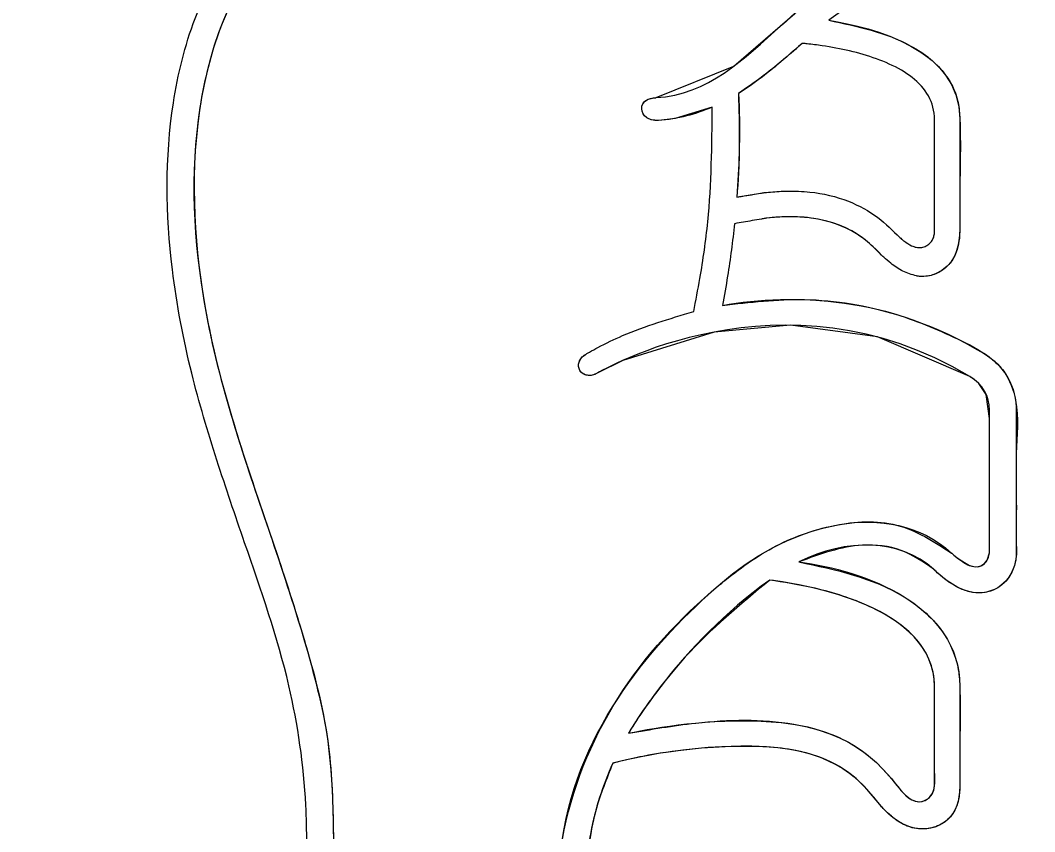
# Model space of a CAD drawing. Extents: x 3571 to 9666, y -561 to 1991.
# Drawn here: x 3913.99 to 3926.39, y 1229.73 to 1239.64 of the extents above; entities that cross this region are included whole.
import ezdxf

# ---------------------------------------------------------------- set-up
doc = ezdxf.new("R2010")
doc.units = 0
doc.header["$LTSCALE"] = 20
doc.header["$MEASUREMENT"] = 0
doc.layers.get('0').update_dxf_attribs({"linetype": 'CONTINUOUS'})
doc.layers.get('DEFPOINTS').update_dxf_attribs({"linetype": 'CONTINUOUS'})
doc.styles.get("Standard").update_dxf_attribs({"font": 'NanumGothic.ttf'})
doc.dimstyles.get("Standard").update_dxf_attribs({"dimtxt": 2.7, "dimasz": 2.5, "dimexe": 1.5, "dimexo": 1.5, "dimgap": 1.5, "dimtad": 1, "dimdec": 0, "dimlfac": 10, "dimzin": 0, "dimdsep": 46, "dimtxsty": 'Standard', "dimcen": 0, "dimclrt": 2, "dimadec": 0, "dimazin": 0, "dimtfac": 1, "dimtdec": 0, "dimtmove": 0, "dimatfit": 3, "dimfxl": 0, "dimtolj": 1, "dimtzin": 0, "dimarcsym": 0})

# ---------------------------------------------------------------- blocks, each defined once
blk = doc.blocks.new('*D76')
at = {"color": 3, "lineweight": -2}
for p, q in [((3747.644020404356, 1211.914533178565), (3747.644020404356, 1542.245189912639)), ((4406.505126480247, 1212.370837736129), (4406.505126480247, 1542.245189912639)), ((3767.644020404356, 1537.245189912639), (4386.505126480247, 1537.245189912639))]:
    blk.add_line(p, q, dxfattribs=at)
at = {"color": 3}
for points in [[(3767.644020404356, 1540.578523245972), (3767.644020404356, 1533.911856579306), (3747.644020404356, 1537.245189912639)], [(4386.505126480247, 1540.578523245972), (4386.505126480247, 1533.911856579306), (4406.505126480247, 1537.245189912639)]]:
    blk.add_solid(points, dxfattribs=at)
at = {"layer": 'DEFPOINTS', "color": 0}
for p in [(4406.505126480247, 1537.245189912639), (4406.505126480247, 1210.870837736129), (3747.644020404356, 1210.414533178565)]:
    blk.add_point(p, dxfattribs=at)
at = {"color": 2, "insert": (4077.074573442302, 1563.575662015643), "char_height": 30, "attachment_point": 5}
blk.add_mtext('\\A1;660', dxfattribs=at)

msp = doc.modelspace()

# ---------------------------------------------------------------- linework, layer by layer
at = {"color": 7, "linetype": 'Continuous', "lineweight": 15, "flags": 128}
for points in [[(3924.258829836039, 1239.921087286446), (3923.870952610163, 1239.637983850214)], [(3922.446431402353, 1238.578099644753), (3921.991945985941, 1238.439518845651), (3921.795042041926, 1238.414943105552), (3921.701403144983, 1238.421874008152), (3921.648295406489, 1238.445836937997), (3921.609939817576, 1238.483305907819), (3921.593667749552, 1238.51471196768), (3921.585621122507, 1238.550506419513), (3921.586872820048, 1238.58710180876), (3921.597899679331, 1238.617835453722), (3921.625168804316, 1238.649913928482), (3921.663583997874, 1238.672573006722), (3921.715380434183, 1238.687787092301), (3921.739848140864, 1238.691363370988), (3921.750755790858, 1238.692372924659), (3921.755583767084, 1238.692710063431), (3921.757699731974, 1238.692838585946), (3921.75865340629, 1238.69289074001), (3921.759070638804, 1238.692913091752), (3921.759249452738, 1238.692922404978), (3921.759309057383, 1238.692927992913), (3921.759368662028, 1238.692929855558), (3921.759368662028, 1238.692929855558), (3922.711314443735, 1239.079624301764), (3923.454614166407, 1239.721866211864)], [(3925.369651798395, 1233.130901939246), (3925.369651798395, 1233.13089262602), (3925.369681600718, 1233.130872136924), (3925.369741205363, 1233.130806944343), (3925.369979623942, 1233.130602053377), (3925.370665077357, 1233.129957578155), (3925.372810844568, 1233.12795895991), (3925.379456762461, 1233.121925852272), (3925.399305109171, 1233.104593939158), (3925.454886440424, 1233.060182890865), (3925.588281635431, 1232.980366683576), (3925.639839653162, 1232.964658997032), (3925.686718706278, 1232.963425925943), (3925.726624015955, 1232.973290494654), (3925.773652080683, 1233.003109580848), (3925.806166414408, 1233.044994882318), (3925.831468586115, 1233.132986239168), (3925.831617597727, 1233.314359447929), (3925.831617597727, 1233.614686763856), (3925.831617597727, 1234.153609610173), (3925.831617597727, 1234.773676729772), (3925.793887857584, 1235.06853531954), (3925.7027225534, 1235.200486964557), (3925.644578222422, 1235.250623784038), (3925.615401748804, 1235.27117062268), (3925.60187149444, 1235.279919466946), (3925.595762018351, 1235.283713675115), (3925.593050007014, 1235.285371429297), (3925.591857914118, 1235.286099723551), (3925.591321472315, 1235.286418235871), (3925.591112856058, 1235.286559796903), (3925.590993646769, 1235.286621264192), (3925.590904239802, 1235.286669692966), (3924.463065151362, 1235.769495255324), (3923.402042869715, 1235.913254207942), (3922.468574527888, 1235.829446352097), (3921.355010751871, 1235.484251639816), (3921.04020882049, 1235.327614358637)]]:
    msp.add_lwpolyline(points, dxfattribs=at)
at = {"color": 7, "linetype": 'Continuous', "lineweight": 15}
for points, knots in [([(3894.333483461523, 1401.771498731348), (3906.100800176704, 1402.710273644794), (3929.637627985008, 1404.587998535145), (3965.022014940247, 1406.204906782159), (4000.488316770339, 1406.986271830019), (4036.020057840222, 1406.943545190302), (4071.601185491569, 1406.217497426328), (4107.106534020561, 1404.856868279352), (4141.525938819135, 1402.900089570855), (4176.846203248509, 1400.300650150142), (4212.119984328167, 1397.118195817607), (4239.543456099376, 1394.031404288787), (4259.205482714928, 1391.798278538801), (4271.111517033072, 1390.469549494946), (4282.986612298795, 1388.885817145555), (4294.767147709943, 1386.85282632145), (4306.389273230716, 1384.1603644946), (4317.509320375479, 1380.653817137772), (4328.047312709044, 1376.316700434521), (4338.087287379853, 1371.298115783778), (4347.785592252178, 1365.470736867026), (4356.509595441663, 1359.300749363168), (4364.180421933665, 1352.93708768679), (4370.843403899433, 1346.390371529629), (4376.972844275178, 1339.220982865615), (4382.468946628096, 1331.550806473951), (4387.245850285808, 1323.513261226413), (4391.334842316153, 1315.099874610348), (4394.740763639971, 1306.284128969045), (4397.780776058573, 1295.551376011048), (4400.310509995652, 1283.033799112028), (4402.525290781048, 1268.824322675389), (4404.520395074886, 1252.062960187624), (4406.175207034343, 1232.745456728909), (4406.395153332183, 1218.162377362616), (4406.505126480248, 1210.870837736129)], [0, 0, 0, 0, 0.05594798814554944, 0.1119064095133983, 0.1678565730170969, 0.2240775631192873, 0.2803045796373706, 0.3365276722032826, 0.3924781421976674, 0.4484287037257266, 0.504379159687246, 0.5603296878137058, 0.5792189555221166, 0.598169364341877, 0.6171109322072589, 0.635994449754098, 0.6548108335217194, 0.6736105404917128, 0.6911818055379307, 0.7087531597317314, 0.7267379366455554, 0.7447227926196957, 0.7593043046402114, 0.773883531233038, 0.7888859671251504, 0.8038884185140639, 0.8184755101760713, 0.8330626011716221, 0.8480826492400164, 0.8631027327200007, 0.8857470321039616, 0.9084122592657224, 0.9310742653205699, 0.9655371329281496, 1, 1, 1, 1]), ([(3946.526675012281, 1315.066784519725), (3945.113114202672, 1314.992531386296), (3943.699665344364, 1314.915987825614), (3941.686001701957, 1314.803668713149), (3941.085348137727, 1314.769750105891), (3939.885308424038, 1314.701156517583), (3939.284359198908, 1314.666391526407), (3937.484247131739, 1314.561011611809), (3936.283661990252, 1314.48907036815), (3932.683012029025, 1314.268338969477), (3930.282773134415, 1314.114557959441), (3923.084433508251, 1313.633493086381), (3918.28704028482, 1313.286268946738), (3912.292090430987, 1312.819356909207), (3911.093823433503, 1312.723959876526), (3909.295883871608, 1312.579941789596), (3908.697153336279, 1312.522458272322), (3907.502380268583, 1312.38462376173), (3906.906642884409, 1312.305048391641), (3903.933904906102, 1311.852836196054), (3901.58274553778, 1311.318339078989), (3896.981382368605, 1309.915134979435), (3894.730259393429, 1309.04590002041), (3891.467032007735, 1307.505621237902), (3890.397650874896, 1306.952732981275), (3888.825050721447, 1306.065979835135), (3888.306490013405, 1305.761074653546), (3887.280131059029, 1305.132307365547), (3886.773162083999, 1304.808945731585), (3884.266228027016, 1303.145553769147), (3882.356519316992, 1301.668667827185), (3878.770550977759, 1298.45543571097), (3877.093253862586, 1296.718147006246), (3874.006215448848, 1293.01933397277), (3872.596752758865, 1291.058364516682), (3870.073839170735, 1286.952011868135), (3868.961123371948, 1284.807918618724), (3867.054798171737, 1280.379237641067), (3866.26209833067, 1278.096818358706), (3865.012576080313, 1273.439228348677), (3864.556187760405, 1271.065269095217), (3864.202096821391, 1268.072146226477), (3864.142114555216, 1267.472156701876), (3864.043508611045, 1266.270650322501), (3863.994800795648, 1265.669551248289), (3863.899207944211, 1264.468232678493), (3863.852096785966, 1263.866309208771), (3863.782810989724, 1262.965601212146), (3863.759843033882, 1262.664430824817), (3863.714438913135, 1262.063799898558), (3863.691923162005, 1261.763314720568), (3863.49093954057, 1259.056924905895), (3863.325179078282, 1256.652585716277), (3862.865767287563, 1249.432100721494), (3862.61054586219, 1244.616890686786), (3861.997724197157, 1230.16198332241), (3861.793194655094, 1220.516022947511), (3861.793315745221, 1210.870830229494)], [0.7121402015328443, 0.7121402015328443, 0.7121402015328443, 0.7121402015328443, 0.719640964897955, 0.719640964897955, 0.722826863024114, 0.722826863024114, 0.726012761150274, 0.726012761150274, 0.732384557402593, 0.732384557402593, 0.74512814990723, 0.74512814990723, 0.770615334916508, 0.770615334916508, 0.776987131168828, 0.776987131168828, 0.780173029294986, 0.780173029294986, 0.783358927421147, 0.783358927421147, 0.796102519925785, 0.796102519925785, 0.808846112430423, 0.808846112430423, 0.815217908682742, 0.815217908682742, 0.8184038068089029, 0.8184038068089029, 0.821589704935062, 0.821589704935062, 0.8343332974397001, 0.8343332974397001, 0.847076889944339, 0.847076889944339, 0.859820482448977, 0.859820482448977, 0.872564074953615, 0.872564074953615, 0.885307667458255, 0.885307667458255, 0.898051259962892, 0.898051259962892, 0.901237158089052, 0.901237158089052, 0.9044230562152109, 0.9044230562152109, 0.907608954341371, 0.907608954341371, 0.9092019034044511, 0.9092019034044511, 0.91079485246753, 0.91079485246753, 0.92353844497217, 0.92353844497217, 0.949025629981445, 0.949025629981445, 1, 1, 1, 1]), ([(3922.44643259025, 1238.578099252912), (3922.24619828297, 1238.491474026266), (3922.029193081944, 1238.430836367606), (3921.785710036944, 1238.414285151904), (3921.669381179534, 1238.406377480085), (3921.589084173065, 1238.467524698888), (3921.58095283064, 1238.650456795177), (3921.669381179534, 1238.688164246757), (3921.759381695898, 1238.692930434166), (3922.391037819958, 1238.726381258515), (3922.832671355543, 1239.166641233907), (3923.293155143239, 1239.578313521993), (3923.615821273073, 1239.866776889224), (3923.951239148199, 1240.166907821525), (3924.374495712049, 1240.366828690457), (3924.610386093715, 1240.478249077277), (3924.874654722604, 1240.482835118693), (3925.346780792293, 1240.309075105247), (3925.491620329281, 1240.07926347457), (3925.668478213294, 1240.078658259135), (3925.789430745681, 1240.078244354261), (3925.831612084525, 1240.159773979312), (3925.831612084525, 1240.264233811467), (3925.831612084525, 1240.828826465096), (3925.831612084525, 1241.393419118725), (3925.831612083333, 1241.958011772343), (3925.831612083311, 1241.967693517159), (3925.829070995424, 1242.181199161579), (3925.441307648012, 1242.532795629125), (3925.106906190687, 1242.603624490915), (3924.641670660058, 1242.551620210195), (3923.895844377912, 1242.468251342605), (3923.150301919113, 1242.382305529503), (3922.404759460303, 1242.296359716401)], [0, 0, 0, 0, 0.05632535769449, 0.05632535769449, 0.05632535769449, 0.11265071538898, 0.11265071538898, 0.16897607308346, 0.16897607308346, 0.16897607308346, 0.22530143077795, 0.22530143077795, 0.22530143077795, 0.28162678847244, 0.28162678847244, 0.28162678847244, 0.33795214616693, 0.33795214616693, 0.39427750386142, 0.39427750386142, 0.39427750386142, 0.45060286155591, 0.45060286155591, 0.45060286155591, 0.6378283505323801, 0.6378283505323801, 0.6378283505323801, 0.69415370822687, 0.69415370822687, 0.7504790659213599, 0.7504790659213599, 0.7504790659213599, 1, 1, 1, 1]), ([(3918.646039251471, 1226.457191518518), (3918.475542029781, 1226.566089438809), (3918.132270399683, 1226.785339736472), (3917.817314592881, 1227.25428051434), (3917.631891105642, 1227.730315219912), (3917.530739201939, 1228.205724505684), (3917.499855578208, 1228.672485090361), (3917.492902348777, 1229.293619604792), (3917.501181505766, 1230.229107772709), (3917.298898463676, 1231.639675355259), (3916.814788749194, 1233.015475643052), (3916.385315874315, 1234.275767975545), (3916.053340886676, 1235.380497765785), (3915.776089062652, 1236.832811341108), (3915.753874398484, 1238.316889294201), (3916.090269021217, 1239.681080859945), (3916.581432000865, 1240.62520508815), (3917.18972637078, 1241.280828299106), (3917.933023524252, 1241.815055910672), (3918.871023565829, 1242.241526731546), (3919.692559179988, 1242.371543493889), (3920.125456337119, 1242.44005408046)], [0, 0, 0, 0, 0.0317128156637065, 0.06384919249542788, 0.08698497202222553, 0.1122656103171267, 0.140208008623605, 0.1607010621389536, 0.2103423989533904, 0.2878210156010486, 0.3840635567504816, 0.4400401268886943, 0.4982019776003795, 0.5659956779694338, 0.6731977235465596, 0.7291530202733512, 0.7863544880682896, 0.8393481891431374, 0.8687780713514247, 0.9308543672525575, 1, 1, 1, 1]), ([(3918.646039251471, 1226.457191518518), (3918.475542029781, 1226.566089438809), (3918.132270399683, 1226.785339736472), (3917.817314592881, 1227.25428051434), (3917.631891105642, 1227.730315219912), (3917.530739201939, 1228.205724505684), (3917.499855578208, 1228.672485090361), (3917.492902348777, 1229.293619604792), (3917.501181505766, 1230.229107772709), (3917.298898463676, 1231.639675355259), (3916.814788749194, 1233.015475643052), (3916.385315874315, 1234.275767975545), (3916.053340886676, 1235.380497765785), (3915.776089062652, 1236.832811341108), (3915.753874398484, 1238.316889294201), (3916.090269021217, 1239.681080859945), (3916.581432000865, 1240.62520508815), (3917.18972637078, 1241.280828299106), (3917.933023524252, 1241.815055910672), (3918.871023565829, 1242.241526731546), (3919.692559179988, 1242.371543493889), (3920.125456337119, 1242.44005408046)], [0, 0, 0, 0, 0.0317128156637065, 0.06384919249542788, 0.08698497202222553, 0.1122656103171267, 0.140208008623605, 0.1607010621389536, 0.2103423989533904, 0.2878210156010486, 0.3840635567504816, 0.4400401268886943, 0.4982019776003795, 0.5659956779694338, 0.6731977235465596, 0.7291530202733512, 0.7863544880682896, 0.8393481891431374, 0.8687780713514247, 0.9308543672525575, 1, 1, 1, 1]), ([(3920.161017159262, 1242.109351138909), (3919.020596383831, 1241.982980220054), (3918.105312151856, 1241.618644707987), (3917.4397786029, 1241.024249747371), (3916.002851925492, 1239.740915530512), (3915.992687747457, 1237.700127102889), (3916.237336856078, 1236.213605287228), (3916.39061531749, 1235.282264159317), (3916.700622747536, 1234.372699279581), (3917.001067019679, 1233.492036876874), (3917.258127912704, 1232.738539857033), (3917.522904750498, 1231.958912817248), (3917.692761923068, 1231.164533342886), (3917.815124868983, 1230.592272476968), (3917.817665913492, 1229.899270663829), (3917.822082324768, 1229.288315666908), (3917.823425614377, 1229.102488432137), (3917.825627852952, 1228.91666882832), (3917.830307259086, 1228.730898457473), (3917.855273372217, 1227.739754719717), (3918.180527069313, 1227.074778715206), (3918.796879370355, 1226.751519283605), (3918.811718955229, 1226.743736339092), (3918.826453493923, 1226.735755197714), (3918.841188007353, 1226.727774008653)], [0, 0, 0, 0, 0.139024804811051, 0.139024804811051, 0.139024804811051, 0.278049609622091, 0.278049609622091, 0.278049609622091, 0.41707441443314, 0.41707441443314, 0.41707441443314, 0.55609921924418, 0.55609921924418, 0.55609921924418, 0.695124024055231, 0.695124024055231, 0.695124024055231, 0.847227898344231, 0.847227898344231, 0.847227898344231, 0.98625270315528, 0.98625270315528, 0.98625270315528, 0.999996693566664, 0.999996693566664, 0.999996693566664, 0.999996693566664]), ([(3920.161010507727, 1242.109350747439), (3919.755087168065, 1242.045560956617), (3918.986914650652, 1241.924844655242), (3918.109236311859, 1241.531432064808), (3917.419226056489, 1241.039491375302), (3916.8555175449, 1240.433812908315), (3916.399476611557, 1239.556905835086), (3916.043594617804, 1238.104785231651), (3916.133968511274, 1236.442076161596), (3916.574606967246, 1234.730679359006), (3917.036841763424, 1233.396493183739), (3917.462794514322, 1232.113412583386), (3917.784096890078, 1230.90326290517), (3917.818004037181, 1229.937457582691), (3917.821372366372, 1229.335488391516), (3917.824396788499, 1229.039073196298), (3917.826649990893, 1228.894535602046), (3917.828619003041, 1228.802897508896), (3917.829492877601, 1228.762577050505), (3917.829970429637, 1228.744838149064), (3917.83013208834, 1228.737031362961), (3917.830237134105, 1228.733597167603), (3917.830300538641, 1228.73208640716), (3917.830279551563, 1228.731358220626), (3917.852103875994, 1228.482482214178), (3917.87669826491, 1228.01996892488), (3918.082316806816, 1227.457259761005), (3918.351306597062, 1227.076502097746), (3918.600629124783, 1226.858916767767), (3918.7754745684, 1226.763593128369), (3918.841184858466, 1226.727768666121)], [0, 0, 0, 0, 0.06767917453529051, 0.1280766016618174, 0.1565712718382067, 0.2073015341782992, 0.2629131334349756, 0.3176022643218845, 0.4521245018857141, 0.5312636116647059, 0.6088695401286189, 0.6846510792386435, 0.7543976319067978, 0.8140774518749159, 0.8431686642041905, 0.8536761844789161, 0.8629226206966106, 0.8669909545387893, 0.8687810656368177, 0.8695687491968301, 0.8699152948302088, 0.8700678274004578, 0.870134969069103, 0.8701644365880284, 0.8701877203458604, 0.9112741532434258, 0.9460944064785848, 0.967152059078632, 0.987655110243157, 1, 1, 1, 1]), ([(3923.870952361416, 1239.637982746271), (3924.413214695784, 1239.551355717296), (3925.470275050902, 1239.28638242823), (3925.470275381158, 1238.43236504778), (3925.470275554297, 1237.984631523349), (3925.470275554071, 1237.536897998908), (3925.470275553846, 1237.089164474466), (3925.470275553744, 1236.883302171108), (3925.416913618996, 1236.731453244399), (3925.316029143913, 1236.63437628221), (3925.140347001839, 1236.465324615466), (3924.943288195034, 1236.515380682283), (3924.941242290559, 1236.515906156924)], [1.115143150056441e-06, 1.115143150056441e-06, 1.115143150056441e-06, 1.115143150056441e-06, 0.17751049186333, 0.17751049186333, 0.17751049186333, 0.645428259975386, 0.645428259975386, 0.645428259975386, 0.822938794160622, 0.822938794160622, 0.822938794160622, 0.9995291525576725, 0.9995291525576725, 0.9995291525576725, 0.9995291525576725]), ([(3923.870952610159, 1239.637983850214), (3924.217810077258, 1239.565719300309), (3924.746436562054, 1239.455584854305), (3925.237861717273, 1239.078878833785), (3925.396053871395, 1238.81325658774), (3925.458684692036, 1238.630636684922), (3925.492710821229, 1238.105415829864), (3925.456949658255, 1237.541434098511), (3925.47952547259, 1236.952566057303), (3925.398088853864, 1236.706774536822), (3925.250916217527, 1236.570511575893), (3925.1233493037, 1236.516392900293), (3925.020790239418, 1236.50644715823), (3924.968118302218, 1236.510609335917), (3924.945553772064, 1236.514834543433), (3924.941531404686, 1236.515837510907), (3924.941243414069, 1236.515909320685)], [0, 0, 0, 0, 0.2383945112707672, 0.3633240291494041, 0.4045464813084347, 0.4471035201890204, 0.492929330549405, 0.7599760951977305, 0.8306516940766124, 0.8923294471067768, 0.9275987686080286, 0.9639813625625544, 0.984397110187788, 0.9971787567819044, 0.9997980066252302, 1, 1, 1, 1]), ([(3923.545421842718, 1239.356197304103), (3923.54505792487, 1239.356173801561), (3923.544221532189, 1239.356119785643), (3923.543244297012, 1239.355046981922), (3923.541477401506, 1239.353574982564), (3923.538334042065, 1239.350713101133), (3923.532422331984, 1239.345489237632), (3923.521774893306, 1239.336037920449), (3923.502495062639, 1239.318994916171), (3923.467304483636, 1239.287952682561), (3923.402349295386, 1239.231275885493), (3923.282236586449, 1239.128608216566), (3923.07095884523, 1238.952432127704), (3922.882939445917, 1238.823291591543), (3922.7655844728, 1238.74268669543)], [0, 0, 0, 0, 0.001066722418540472, 0.002451648923816064, 0.004135770028066068, 0.008109674151570918, 0.01521790814304907, 0.02800653314012208, 0.05107751956559124, 0.09294857020591592, 0.1697137058121166, 0.3114213861817945, 0.5702138980847496, 1, 1, 1, 1]), ([(3923.545422222443, 1239.356199441512), (3923.544615099447, 1239.356319246766), (3923.544220647935, 1239.35596838321), (3923.313891168575, 1239.151112211728), (3923.010212441484, 1238.893508507893), (3922.765587780515, 1238.742687183525)], [1.7002033903407e-05, 1.7002033903407e-05, 1.7002033903407e-05, 1.7002033903407e-05, 0.00342304890687467, 0.00342304890687467, 1, 1, 1, 1]), ([(3924.739481691504, 1236.983684710237), (3924.745917960798, 1236.97779280265), (3924.763184108291, 1236.961986977781), (3924.808520358374, 1236.926123027829), (3924.86708785311, 1236.888614948326), (3924.936204924386, 1236.862472817312), (3924.993664907743, 1236.859722702356), (3925.046282246774, 1236.873577051423), (3925.090804595922, 1236.900006226507), (3925.125647718269, 1236.936289882811), (3925.149864508538, 1236.979984062269), (3925.163180912203, 1237.036418728192), (3925.157702815348, 1237.167456587019), (3925.163003178357, 1237.440692755661), (3925.159882020656, 1237.844123180058), (3925.161142543475, 1238.183110716694), (3925.160615151304, 1238.374978480405), (3925.161349076589, 1238.464026912848), (3925.145823172388, 1238.626383148808), (3925.011134746601, 1238.853822496743), (3924.755432122627, 1239.041591323504), (3924.348141887211, 1239.220957896846), (3923.952986394761, 1239.307635193643), (3923.651163646799, 1239.346272561186), (3923.569850790387, 1239.353876303241), (3923.550349059571, 1239.355729167908), (3923.545421842718, 1239.356197304103)], [0, 0, 0, 0, 0.006612239925949355, 0.01773821210331452, 0.04379896339786914, 0.05903850805184736, 0.07324879917011147, 0.08668504155316864, 0.09977050175449964, 0.1120135986690164, 0.1243891117404578, 0.137160191865117, 0.1553499357507241, 0.2231882524879581, 0.3443278688437698, 0.4604773903302422, 0.4798358005517726, 0.4895147707018602, 0.5279165201723335, 0.6018328299958251, 0.6807532887360609, 0.7652712548463908, 0.938031359219984, 0.9851341060266268, 0.9962440521859554, 1, 1, 1, 1]), ([(3924.739481691504, 1236.983684710237), (3924.745917960798, 1236.97779280265), (3924.763184108291, 1236.961986977781), (3924.808520358374, 1236.926123027829), (3924.86708785311, 1236.888614948326), (3924.936204924386, 1236.862472817312), (3924.993664907743, 1236.859722702356), (3925.046282246774, 1236.873577051423), (3925.090804595922, 1236.900006226507), (3925.125647718269, 1236.936289882811), (3925.149864508538, 1236.979984062269), (3925.163180912203, 1237.036418728192), (3925.157702815348, 1237.167456587019), (3925.163003178357, 1237.440692755661), (3925.159882020656, 1237.844123180058), (3925.161142543475, 1238.183110716694), (3925.160615151304, 1238.374978480405), (3925.161349076589, 1238.464026912848), (3925.145823172388, 1238.626383148808), (3925.011134746601, 1238.853822496743), (3924.755432122627, 1239.041591323504), (3924.348141887211, 1239.220957896846), (3923.952986394761, 1239.307635193643), (3923.651163646799, 1239.346272561186), (3923.569850790387, 1239.353876303241), (3923.550349059571, 1239.355729167908), (3923.545421842718, 1239.356197304103)], [0, 0, 0, 0, 0.006612239925949355, 0.01773821210331452, 0.04379896339786914, 0.05903850805184736, 0.07324879917011147, 0.08668504155316864, 0.09977050175449964, 0.1120135986690164, 0.1243891117404578, 0.137160191865117, 0.1553499357507241, 0.2231882524879581, 0.3443278688437698, 0.4604773903302422, 0.4798358005517726, 0.4895147707018602, 0.5279165201723335, 0.6018328299958251, 0.6807532887360609, 0.7652712548463908, 0.938031359219984, 0.9851341060266268, 0.9962440521859554, 1, 1, 1, 1]), ([(3922.7655844728, 1238.74268669543), (3922.773173408743, 1238.50207935979), (3922.786471215686, 1238.08047217772), (3922.759055616218, 1237.659644162258), (3922.747285846854, 1237.478978819224)], [0, 0, 0, 0, 0.5706907896015816, 1, 1, 1, 1]), ([(3922.219278101111, 1236.079215890738), (3922.245389470801, 1236.213918680918), (3922.315898638051, 1236.57765990456), (3922.435304134589, 1237.408326973742), (3922.441979233248, 1238.110057906655), (3922.44643140235, 1238.578099644753)], [0, 0, 0, 0, 0.1637787139398059, 0.4422556484274549, 0.9999999999999999, 0.9999999999999999, 0.9999999999999999, 0.9999999999999999]), ([(3922.219278101111, 1236.079215890738), (3922.245389470801, 1236.213918680918), (3922.315898638051, 1236.57765990456), (3922.435304134589, 1237.408326973742), (3922.441979233248, 1238.110057906655), (3922.44643140235, 1238.578099644753)], [0, 0, 0, 0, 0.1637787139398059, 0.4422556484274549, 0.9999999999999999, 0.9999999999999999, 0.9999999999999999, 0.9999999999999999]), ([(3922.747285846854, 1237.478978819224), (3922.827099097922, 1237.491662144684), (3922.938506799197, 1237.509366224112), (3923.049666848934, 1237.528565802937), (3923.081191066885, 1237.534010670158)], [0, 0, 0, 0, 0.7164069462371957, 1, 1, 1, 1]), ([(3923.081191066885, 1237.534010670158), (3923.150141573176, 1237.53991233668), (3923.244489708508, 1237.547987857262), (3923.430471753774, 1237.553273542178), (3923.709922317088, 1237.543269617668), (3924.095040343003, 1237.456473339068), (3924.467498727929, 1237.249501281336), (3924.65227749011, 1237.068911819671), (3924.739481691504, 1236.983684710237)], [0, 0, 0, 0, 0.11421872749433, 0.1562907154482964, 0.3071379509685148, 0.5751866293904827, 0.7995142391331589, 1, 1, 1, 1]), ([(3923.081191066885, 1237.534010670158), (3923.150141573176, 1237.53991233668), (3923.244489708508, 1237.547987857262), (3923.430471753774, 1237.553273542178), (3923.709922317088, 1237.543269617668), (3924.095040343003, 1237.456473339068), (3924.467498727929, 1237.249501281336), (3924.65227749011, 1237.068911819671), (3924.739481691504, 1236.983684710237)], [0, 0, 0, 0, 0.11421872749433, 0.1562907154482964, 0.3071379509685148, 0.5751866293904827, 0.7995142391331589, 1, 1, 1, 1]), ([(3924.515338424826, 1236.767122409317), (3924.460106513186, 1236.823896767198), (3924.331863279403, 1236.955721414158), (3924.058674693893, 1237.129706993966), (3923.717939310793, 1237.225360622303), (3923.388991918073, 1237.244964033307), (3923.197471604506, 1237.229069147351), (3923.114212040091, 1237.222159168693)], [0, 0, 0, 0, 0.1544304896743222, 0.3585728757532042, 0.6244507835270486, 0.8367376097372835, 1, 1, 1, 1]), ([(3924.515345011001, 1236.767128812638), (3924.353733457392, 1236.93783255926), (3924.066086039449, 1237.237956040748), (3923.395766818634, 1237.237956040748), (3923.308863096441, 1237.237956040748), (3923.215352658532, 1237.232350879034), (3923.114219087089, 1237.222159675893)], [6.20632370512169e-06, 6.20632370512169e-06, 6.20632370512169e-06, 6.20632370512169e-06, 0.50000000000005, 0.50000000000005, 0.50000000000005, 1, 1, 1, 1]), ([(3922.719837907935, 1237.153369820687), (3922.694054090571, 1236.939216373557), (3922.653808226807, 1236.604945061553), (3922.592104862924, 1236.274046812532), (3922.569932226324, 1236.155141032311)], [0, 0, 0, 0, 0.640657571952718, 1, 1, 1, 1]), ([(3922.719837907935, 1237.153369820687), (3922.694054090571, 1236.939216373557), (3922.653808226807, 1236.604945061553), (3922.592104862924, 1236.274046812532), (3922.569932226324, 1236.155141032311)], [0, 0, 0, 0, 0.640657571952718, 1, 1, 1, 1]), ([(3923.114212040091, 1237.222159168693), (3923.114202152341, 1237.222157989186), (3923.114172987975, 1237.222154510183), (3923.114082181084, 1237.222139251103), (3923.113815515077, 1237.222098868898), (3923.112998569441, 1237.221969005255), (3923.110536130742, 1237.221553017443), (3923.103133373952, 1237.220281508587), (3923.081596951597, 1237.216557847521), (3923.023787910526, 1237.206490724906), (3922.900006458753, 1237.184904515661), (3922.790935023077, 1237.16581386727), (3922.719837907935, 1237.153369820687)], [0, 0, 0, 0, 7.709880161247277e-05, 0.0002274063636573492, 0.0006798548578907548, 0.00211247292043044, 0.006413533026880803, 0.01940392179261971, 0.05838661529644641, 0.1702172526502914, 0.4591144861304081, 0.9999999999999999, 0.9999999999999999, 0.9999999999999999, 0.9999999999999999]), ([(3923.114212040091, 1237.222159168693), (3923.114202152341, 1237.222157989186), (3923.114172987975, 1237.222154510183), (3923.114082181084, 1237.222139251103), (3923.113815515077, 1237.222098868898), (3923.112998569441, 1237.221969005255), (3923.110536130742, 1237.221553017443), (3923.103133373952, 1237.220281508587), (3923.081596951597, 1237.216557847521), (3923.023787910526, 1237.206490724906), (3922.900006458753, 1237.184904515661), (3922.790935023077, 1237.16581386727), (3922.719837907935, 1237.153369820687)], [0, 0, 0, 0, 7.709880161247277e-05, 0.0002274063636573492, 0.0006798548578907548, 0.00211247292043044, 0.006413533026880803, 0.01940392179261971, 0.05838661529644641, 0.1702172526502914, 0.4591144861304081, 0.9999999999999999, 0.9999999999999999, 0.9999999999999999, 0.9999999999999999]), ([(3924.941243414069, 1236.515909320685), (3924.884699914517, 1236.532032725226), (3924.771164287842, 1236.564407460658), (3924.643493075499, 1236.656648518412), (3924.561839761685, 1236.723769799875), (3924.525401599305, 1236.757409066904), (3924.517153479028, 1236.765370452916), (3924.515338424826, 1236.767122409317)], [0, 0, 0, 0, 0.3501032621133877, 0.7029843143176393, 0.931309593172861, 0.9848842151953522, 1, 1, 1, 1]), ([(3924.941243414069, 1236.515909320685), (3924.884699914517, 1236.532032725226), (3924.771164287842, 1236.564407460658), (3924.643493075499, 1236.656648518412), (3924.561839761685, 1236.723769799875), (3924.525401599305, 1236.757409066904), (3924.517153479028, 1236.765370452916), (3924.515338424826, 1236.767122409317)], [0, 0, 0, 0, 0.3501032621133877, 0.7029843143176393, 0.931309593172861, 0.9848842151953522, 1, 1, 1, 1]), ([(3925.369647394517, 1233.130902604059), (3925.369656038594, 1233.130897590808), (3925.548034926003, 1232.962237827257), (3925.78333279668, 1232.962237871053), (3925.831612641829, 1233.068735942779), (3925.831612638445, 1233.14007435803), (3925.831612611291, 1233.712650066998), (3925.831612584137, 1234.285225775942), (3925.83161254783, 1235.050924766144), (3925.755889407912, 1235.186977301118), (3925.59091834486, 1235.286669656354), (3923.308863246144, 1236.6657202814), (3921.063596170243, 1235.34137314055), (3921.040218559217, 1235.327615013264)], [0, 0, 0, 0, 0.135663938897759, 0.135663938897759, 0.271331190679621, 0.271331190679621, 0.271331190679621, 0.728665496436274, 0.728665496436274, 0.864332748218137, 0.864332748218137, 0.864332748218137, 1, 1, 1, 1]), ([(3922.569927353361, 1236.155140707758), (3923.456751886741, 1236.310046995315), (3924.599713706513, 1236.270810863095), (3925.760351982186, 1235.570829480164), (3926.021682213133, 1235.413221119064), (3926.160931452141, 1235.166084443044), (3926.160931452088, 1234.857800548174), (3926.160931451981, 1234.283356398087), (3926.160931451885, 1233.708912248001), (3926.160931451777, 1233.134468097927), (3926.160931451741, 1232.931663155532), (3926.039977733104, 1232.678921317774), (3925.44993760527, 1232.611207039235), (3925.151649175772, 1232.933598660771), (3925.150612156234, 1232.934720517345)], [0, 0, 0, 0, 0.135496410433543, 0.135496410433543, 0.135496410433543, 0.270992820867038, 0.270992820867038, 0.270992820867038, 0.729241680953135, 0.729241680953135, 0.729241680953135, 0.8647380913866299, 0.8647380913866299, 1, 1, 1, 1]), ([(3922.569932226324, 1236.155141032311), (3922.903637030366, 1236.193916708416), (3923.616497483161, 1236.276749336835), (3924.621669165863, 1236.108156935102), (3925.369715808425, 1235.78927695594), (3925.816024115353, 1235.557209942791), (3926.058762814209, 1235.312037045974), (3926.204670847546, 1234.909995729929), (3926.147505626119, 1234.363579391176), (3926.165732044268, 1233.775878399446), (3926.156622021299, 1233.356595124012), (3926.165041757238, 1233.075651276449), (3926.123705448241, 1232.910245276532), (3926.031635581618, 1232.773211544123), (3925.908980901855, 1232.685781438591), (3925.775708865134, 1232.641859850007), (3925.625073647068, 1232.640383377263), (3925.430294211495, 1232.707328362925), (3925.280637275348, 1232.812264339741), (3925.179904102813, 1232.904400508827), (3925.155836570579, 1232.929306577343), (3925.150604728842, 1232.934720701548)], [0, 0, 0, 0, 0.1384149994818285, 0.2956822257554204, 0.4132871903047831, 0.4744790841346337, 0.50126207452461, 0.553913293640078, 0.6434991142827898, 0.7248562018696867, 0.7964502547379537, 0.8163809530549766, 0.8403567569560663, 0.8654620134040867, 0.882657528691741, 0.9016590465074923, 0.9225796952416906, 0.9436613773622405, 0.9857120304030159, 0.9968940564885072, 1, 1, 1, 1]), ([(3920.896382812643, 1235.55538792071), (3920.902332510355, 1235.559049222943), (3920.919368264817, 1235.56953262044), (3920.969953228545, 1235.598892745689), (3921.113094599081, 1235.676846398482), (3921.524360071749, 1235.87477388411), (3921.925419081388, 1235.992763783968), (3922.219278101111, 1236.079215890738)], [0, 0, 0, 0, 0.01468629334197605, 0.04205122673900379, 0.1229531781515061, 0.3573810508562467, 1, 1, 1, 1]), ([(3920.896382812643, 1235.55538792071), (3920.902332510355, 1235.559049222943), (3920.919368264817, 1235.56953262044), (3920.969953228545, 1235.598892745689), (3921.113094599081, 1235.676846398482), (3921.524360071749, 1235.87477388411), (3921.925419081388, 1235.992763783968), (3922.219278101111, 1236.079215890738)], [0, 0, 0, 0, 0.01468629334197605, 0.04205122673900379, 0.1229531781515061, 0.3573810508562467, 1, 1, 1, 1]), ([(3921.040218559217, 1235.327615013264), (3920.962970806155, 1235.280225918686), (3920.868952159341, 1235.294493603078), (3920.791705972923, 1235.424428807815), (3920.818129125459, 1235.507992529519), (3920.896385916785, 1235.555382636632)], [0, 0, 0, 0, 0.5, 0.5, 0.9999797193208491, 0.9999797193208491, 0.9999797193208491, 0.9999797193208491]), ([(3921.040208820486, 1235.327614358637), (3921.020686798263, 1235.318011783039), (3920.983175287998, 1235.299560461344), (3920.921562436328, 1235.297738862898), (3920.866592736187, 1235.316446709504), (3920.826792813634, 1235.357094065146), (3920.809312791183, 1235.410320837643), (3920.816427392201, 1235.466332392486), (3920.846000877304, 1235.518700924445), (3920.878973591898, 1235.542710916313), (3920.896382812643, 1235.55538792071)], [0, 0, 0, 0, 0.1395921808851939, 0.2682259790768833, 0.3883349314220558, 0.5062410247339214, 0.6228691152397733, 0.738303577024134, 0.8618272456063168, 1, 1, 1, 1]), ([(3920.431892503875, 1227.224079841118), (3920.443411905646, 1227.42161932853), (3920.454931307417, 1227.619158815952), (3920.46662910359, 1227.816687739023), (3920.505074585722, 1228.465877943032), (3920.550813386872, 1229.274549911706), (3920.637202605838, 1229.761781311803), (3920.876067083969, 1231.108966475876), (3921.840647579411, 1232.159679518988), (3923.399324280945, 1233.470777802227), (3924.601238333482, 1233.82288387051), (3925.369650192872, 1233.130901177681)], [0, 0, 0, 0, 0.279709509613481, 0.279709509613481, 0.279709509613481, 0.5198063397423199, 0.5198063397423199, 0.5198063397423199, 0.75990316987116, 0.75990316987116, 1, 1, 1, 1]), ([(3920.431883815909, 1227.22407977936), (3920.437044315571, 1227.312356800481), (3920.447365273154, 1227.488910128537), (3920.474710927097, 1227.959319692057), (3920.521489405961, 1228.674906005104), (3920.59434400907, 1229.921379063185), (3921.200308424448, 1231.419950415798), (3922.232490488248, 1232.535374927427), (3923.164301104538, 1233.228099540132), (3923.910427203686, 1233.500907378946), (3924.718560120476, 1233.550630915619), (3925.153052452222, 1233.270533614686), (3925.369651798392, 1233.130901939246)], [0, 0, 0, 0, 0.02869707284538306, 0.057393913519605, 0.152901880628149, 0.261598948354143, 0.4614310597744983, 0.661535559210146, 0.7489874239422216, 0.8358998522133942, 0.9181942185825713, 1, 1, 1, 1]), ([(3925.150604728842, 1232.934720701548), (3925.02311229985, 1233.021956445987), (3924.763956476338, 1233.199281886976), (3924.164606918463, 1233.26696964444), (3923.759793991718, 1233.116331834404), (3923.504533056403, 1233.021344876859)], [0, 0, 0, 0, 0.2634773483053282, 0.5355744628314082, 0.9999999999999999, 0.9999999999999999, 0.9999999999999999, 0.9999999999999999]), ([(3923.504523523603, 1233.021345744002), (3924.31308388622, 1232.91790503218), (3925.470275555403, 1232.493441421631), (3925.470275555403, 1231.501327796548), (3925.470275555403, 1231.096906885481), (3925.470275555403, 1230.692485974461), (3925.470275555403, 1230.107171207759), (3925.420979291943, 1229.967042164678), (3925.233450207212, 1229.792263030924), (3925.106397981785, 1229.751498218382), (3924.966534367479, 1229.762395498644), (3924.707453993942, 1229.78258138796), (3924.494514464124, 1230.054686511623), (3924.492989837425, 1230.058253432716)], [0, 0, 0, 0, 0.156715248393673, 0.156715248393673, 0.156715248393673, 0.529854254818989, 0.529854254818989, 0.686569503212663, 0.686569503212663, 0.843284751606327, 0.843284751606327, 0.843284751606327, 1, 1, 1, 1]), ([(3923.504533056403, 1233.021344876859), (3923.954331703528, 1232.927009199338), (3924.624221751037, 1232.786514042469), (3925.210793468541, 1232.277641346747), (3925.387980121464, 1231.952494877099), (3925.457195526411, 1231.73468912891), (3925.489102105035, 1231.235519487387), (3925.458015373617, 1230.725849799089), (3925.478582959266, 1230.220718664291), (3925.43053621758, 1229.99291265537), (3925.292823725336, 1229.830805853393), (3925.140211665406, 1229.769810441474), (3925.003560323486, 1229.756915697047), (3924.872819674491, 1229.771565300354), (3924.707437098717, 1229.850369046069), (3924.585403957033, 1229.953321080049), (3924.514195306836, 1230.031794217367), (3924.497484268832, 1230.052227485935), (3924.493960505511, 1230.056858511385), (3924.493170641515, 1230.057908130296), (3924.493025445872, 1230.058180092974), (3924.492986683035, 1230.058252698752)], [0, 0, 0, 0, 0.2553479009094284, 0.3802924232157163, 0.4213032474278557, 0.4633443733742925, 0.5079904254948455, 0.7021789864414059, 0.7509569269858326, 0.7932432766030236, 0.8299710120738699, 0.8660851898795487, 0.88298285350981, 0.9074173137395081, 0.9394232764351631, 0.9849386594782965, 0.9966627823021568, 0.9992614338219418, 0.9998259149778, 0.9999535245855591, 1, 1, 1, 1]), ([(3923.147769455099, 1232.79968637881), (3922.788637791135, 1232.502004746673), (3922.185864791434, 1232.002370578073), (3921.671321312831, 1231.32217409549), (3921.462970927489, 1230.996305272366), (3921.426511392936, 1230.934659997303), (3921.424082496429, 1230.930405926867), (3921.423913721228, 1230.930110326979)], [0, 0, 0, 0, 0.5457417924288948, 0.915982772585627, 0.9942530525374652, 0.9996006654900155, 1, 1, 1, 1]), ([(3924.732356230124, 1230.254434093076), (3924.738962945848, 1230.247300250874), (3924.854326366534, 1230.092903523391), (3925.084036790111, 1230.092903523391), (3925.160776334269, 1230.193796434416), (3925.160776334269, 1230.288065063394), (3925.160776334269, 1230.692485974461), (3925.160776334269, 1231.096906885481), (3925.160776334269, 1231.501327796548), (3925.160776334269, 1232.474078135692), (3923.616837690875, 1232.742106778116), (3923.147760874599, 1232.799687075836)], [0, 0, 0, 0, 0.185839063371124, 0.185839063371124, 0.371678126742248, 0.371678126742248, 0.371678126742248, 0.8141609366288759, 0.8141609366288759, 0.8141609366288759, 1, 1, 1, 1]), ([(3924.732358936453, 1230.25443393645), (3924.733969809298, 1230.25247629031), (3924.73812853961, 1230.247422308404), (3924.74902041391, 1230.234021322172), (3924.776201973989, 1230.202966203482), (3924.82685854684, 1230.15363379612), (3924.902441376253, 1230.09938557042), (3924.992392527711, 1230.087817773281), (3925.062511827367, 1230.113868919934), (3925.111238136478, 1230.154133892396), (3925.145405596151, 1230.205609959177), (3925.174128831772, 1230.315255027788), (3925.156552925326, 1230.469921706686), (3925.163776961852, 1230.758788066519), (3925.160298871553, 1231.045517523958), (3925.160800685415, 1231.300749476893), (3925.160764945096, 1231.413075181912), (3925.160767489026, 1231.462496515339), (3925.160767309928, 1231.484242292795), (3925.160767320194, 1231.493810079118), (3925.16076732245, 1231.498020277858), (3925.160767318717, 1231.499872368305), (3925.16076732325, 1231.50068758563), (3925.160767317311, 1231.501079362478), (3925.160773504838, 1231.614409453095), (3925.11650770204, 1231.840329862025), (3924.850245465983, 1232.221526955127), (3924.336126282382, 1232.520283533562), (3923.7231002842, 1232.710528891451), (3923.319385297917, 1232.773091528401), (3923.147769455099, 1232.79968637881)], [0, 0, 0, 0, 0.001728794827832313, 0.004463165101666532, 0.01177681990028556, 0.02984898396786098, 0.05275781829365909, 0.07399793614181616, 0.08861972788057917, 0.1026799445271486, 0.1164996531719779, 0.1300023170446355, 0.1789556588961496, 0.2207747202387262, 0.3272235091663367, 0.3740612300611911, 0.3946696242415624, 0.4037375545298512, 0.4077271900899924, 0.4094828327498193, 0.4102551294245588, 0.4105951768103696, 0.410744476222299, 0.4108104555658145, 0.4108620547959997, 0.4879452472158683, 0.5623155371025741, 0.7213450233398793, 0.8815461147087797, 1, 1, 1, 1]), ([(3921.423913721228, 1230.930110326979), (3921.695811380339, 1230.976557032589), (3922.362267544115, 1231.090403887104), (3923.269260720037, 1231.113898688996), (3924.03640461969, 1230.894954166618), (3924.46214603891, 1230.587527736182), (3924.649558738442, 1230.356502463993), (3924.732358936453, 1230.25443393645)], [0, 0, 0, 0, 0.2316185420373831, 0.5677268627266431, 0.751258960879485, 0.8901045268268849, 0.9999999999999999, 0.9999999999999999, 0.9999999999999999, 0.9999999999999999]), ([(3921.423916280008, 1230.930110860859), (3921.774580726553, 1231.002978014037), (3922.412890968, 1231.10947602773), (3923.106082677594, 1231.074724287353), (3924.120472712471, 1231.023869929695), (3924.488924166215, 1230.560679747233), (3924.732356230124, 1230.254434093076)], [0, 0, 0, 0, 0.49999994039535, 0.49999994039535, 0.49999994039535, 1, 1, 1, 1]), ([(3924.492989837425, 1230.058253432716), (3924.270902547374, 1230.337492398603), (3923.965468997454, 1230.719152955989), (3923.090315243782, 1230.763124163064), (3922.129818444482, 1230.811383344338), (3921.257731969148, 1230.571380510529), (3921.231305106259, 1230.562208427722)], [0, 0, 0, 0, 0.5, 0.5, 0.5, 1, 1, 1, 1]), ([(3924.492986683035, 1230.058252698752), (3924.423727250665, 1230.144059161841), (3924.270602266253, 1230.333767810545), (3923.933255951779, 1230.587513416598), (3923.405556431593, 1230.759567584178), (3922.602453948122, 1230.786872446722), (3921.880636592046, 1230.710040340258), (3921.38736942401, 1230.602832289039), (3921.265548863346, 1230.572200270055), (3921.237921860738, 1230.564139737771), (3921.231301311636, 1230.562208107683)], [0, 0, 0, 0, 0.09417723352233139, 0.2082155010685794, 0.3557804210246931, 0.561673892209772, 0.8923925389454784, 0.9753424835330946, 0.9940910600892503, 1, 1, 1, 1]), ([(3921.231301311636, 1230.562208107683), (3921.155383512989, 1230.373551797563), (3920.966506451368, 1229.904190855309), (3920.862574191982, 1228.956252178386), (3920.815369579235, 1228.102969932078), (3920.772101229433, 1227.448604874405), (3920.751306516795, 1226.9717995818), (3920.606009568059, 1226.5257691973), (3920.365639284595, 1226.151404210377), (3920.189632204827, 1225.969500862655), (3919.999240421792, 1225.851980423764), (3919.809696821147, 1225.795510823092), (3919.590770576091, 1225.794867960643), (3919.384269462847, 1225.864617667695), (3919.146596513601, 1226.01205440373), (3918.940588925841, 1226.244147633469), (3918.741709715112, 1226.387994337081), (3918.646039251471, 1226.457191518518)], [0, 0, 0, 0, 0.09228287361151069, 0.229591983896885, 0.4300891636942966, 0.482600035102872, 0.5280574727813186, 0.6473261903995134, 0.689622652100094, 0.7302889873129558, 0.7615219666768196, 0.7906788723017135, 0.8194057274523364, 0.8601100293317729, 0.888257258819756, 0.9462463682461212, 0.9999999999999999, 0.9999999999999999, 0.9999999999999999, 0.9999999999999999]), ([(3921.231305106259, 1230.562208427722), (3921.109843178754, 1230.292651104809), (3921.014808114131, 1230.006278296758), (3920.961144404571, 1229.704763209005), (3920.877591710669, 1229.23531377965), (3920.83185290952, 1228.438361694547), (3920.794743451792, 1227.797396616753), (3920.78323425792, 1227.598606556281), (3920.770698438348, 1227.399878095195), (3920.757032709182, 1227.201226124912), (3920.72919471137, 1226.796558869629), (3920.488303691964, 1226.119862981524), (3920.042148458042, 1225.882818795111), (3919.808320181481, 1225.75858483042), (3919.554215730626, 1225.769795153848), (3919.303987302628, 1225.916732927609), (3919.171534427644, 1225.994511182978), (3919.068876229496, 1226.096932774478), (3918.876265055747, 1226.289036953541), (3918.786820289046, 1226.37668130052), (3918.667052391211, 1226.445302068279), (3918.656549407242, 1226.451246936758), (3918.646046423273, 1226.457191805273)], [0, 0, 0, 0, 0.138054145546426, 0.138054145546426, 0.138054145546426, 0.276108291092843, 0.276108291092843, 0.276108291092843, 0.43795438923246, 0.43795438923246, 0.43795438923246, 0.5760085347788759, 0.5760085347788759, 0.5760085347788759, 0.714062680325303, 0.714062680325303, 0.714062680325303, 0.852116825871729, 0.852116825871729, 0.9901709714181449, 0.9901709714181449, 1, 1, 1, 1])]:
    msp.add_open_spline(points, degree=3, knots=knots, dxfattribs=at)
for points in [[(3922.765587780515, 1238.742687183525), (3922.793031061212, 1238.333000817521), (3922.774735540748, 1237.857581191323), (3922.747292260057, 1237.478977994887)], [(3922.747292260057, 1237.478977994887), (3922.879092210133, 1237.498800552974), (3923.080160945989, 1237.533831965911), (3923.081185508476, 1237.53401049181)], [(3925.150612156234, 1232.934720517345), (3924.735913692435, 1233.306699431757), (3924.083373462643, 1233.310775913007), (3923.504523523603, 1233.021345744002)], [(3923.147760874599, 1232.799687075836), (3922.040502303744, 1232.009666692825), (3921.425190353737, 1230.932342816469), (3921.423916280008, 1230.930110860859)]]:
    msp.add_open_spline(points, degree=3, dxfattribs=at)

# ---------------------------------------------------------------- dimensions: what is measured, and where the dimension line sits
dim = msp.add_linear_dim(base=(4406.505126480247, 1537.245189912639), p1=(3747.644020404356, 1210.414533178565), p2=(4406.505126480247, 1210.870837736129), text='660', dimstyle='Standard', override={"dimtxt": 30, "dimasz": 20, "dimexe": 5, "dimgap": 10, "dimlfac": 1, "dimzin": 12, "dimclrd": 3, "dimclre": 3, "dimazin": 2, "dimarcsym": 1})
dim.commit()
dim.dimension.update_dxf_attribs({"geometry": '*D76', "text_midpoint": (4077.074573442302, 1537.245189912639), "dimtype": 160})

doc.saveas('drawing.dxf')
